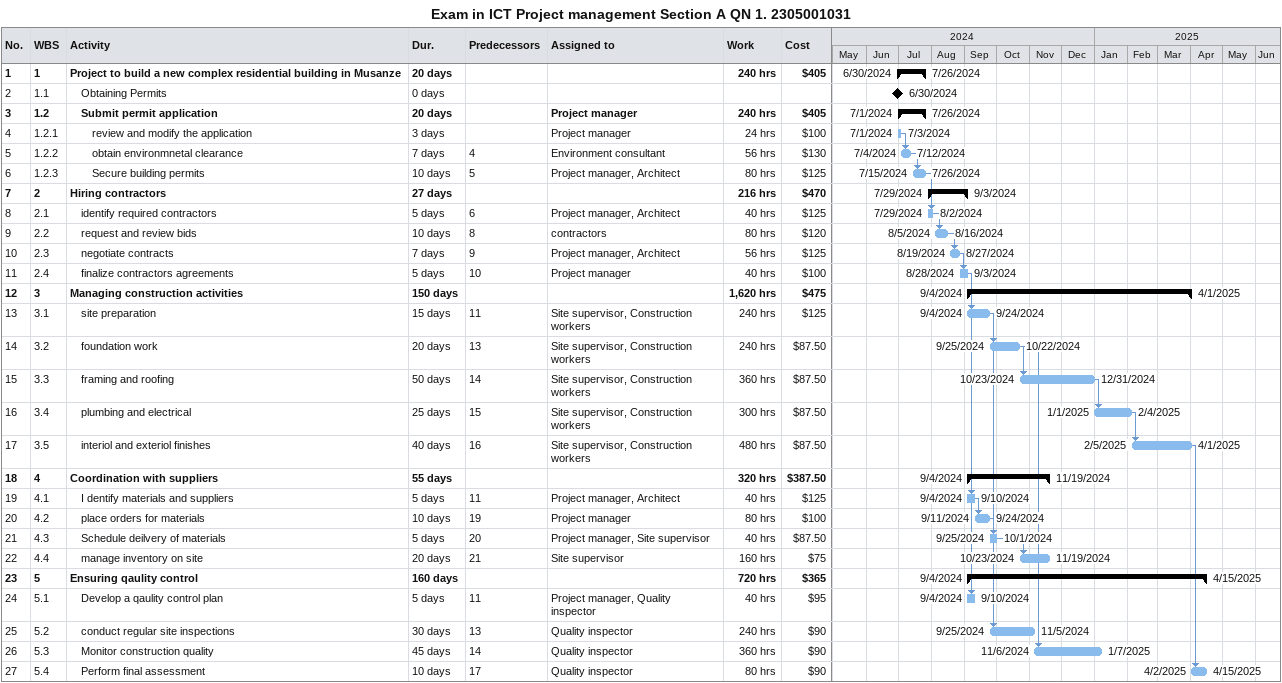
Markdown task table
Exam in ICT Project management Section A QN 1. 2305001031

| ID | WBS | Task | Duration | Start | Finish | Predecessors | Resources | Work (h) | Cost ($) |
|---|---|---|---|---|---|---|---|---|---|
| 1 | 1 | **Project to build a new complex residential building in Musanze** | 20d | 2024-06-30 | 2024-07-26 |  |  | 240 | 405 |
| 2 | 1.1 | Obtaining Permits | 0d | 2024-06-30 | 2024-06-30 |  |  |  |  |
| 3 | 1.2 | **Submit permit application** | 20d | 2024-07-01 | 2024-07-26 |  | Project manager | 240 | 405 |
| 4 | 1.2.1 | review and modify the application | 3d | 2024-07-01 | 2024-07-03 |  | Project manager | 24 | 100 |
| 5 | 1.2.2 | obtain environmnetal clearance | 7d | 2024-07-04 | 2024-07-12 | 4 | Environment consultant | 56 | 130 |
| 6 | 1.2.3 | Secure building permits | 10d | 2024-07-15 | 2024-07-26 | 5 | Project manager, Architect | 80 | 125 |
| 7 | 2 | **Hiring contractors** | 27d | 2024-07-29 | 2024-09-03 |  |  | 216 | 470 |
| 8 | 2.1 | identify required contractors | 5d | 2024-07-29 | 2024-08-02 | 6 | Project manager, Architect | 40 | 125 |
| 9 | 2.2 | request and review bids | 10d | 2024-08-05 | 2024-08-16 | 8 | contractors | 80 | 120 |
| 10 | 2.3 | negotiate contracts | 7d | 2024-08-19 | 2024-08-27 | 9 | Project manager, Architect | 56 | 125 |
| 11 | 2.4 | finalize contractors agreements | 5d | 2024-08-28 | 2024-09-03 | 10 | Project manager | 40 | 100 |
| 12 | 3 | **Managing construction activities** | 150d | 2024-09-04 | 2025-04-01 |  |  | 1620 | 475 |
| 13 | 3.1 | site preparation | 15d | 2024-09-04 | 2024-09-24 | 11 | Site supervisor, Construction workers | 240 | 125 |
| 14 | 3.2 | foundation work | 20d | 2024-09-25 | 2024-10-22 | 13 | Site supervisor, Construction workers | 240 | 87.50 |
| 15 | 3.3 | framing and roofing | 50d | 2024-10-23 | 2024-12-31 | 14 | Site supervisor, Construction workers | 360 | 87.50 |
| 16 | 3.4 | plumbing and electrical | 25d | 2025-01-01 | 2025-02-04 | 15 | Site supervisor, Construction workers | 300 | 87.50 |
| 17 | 3.5 | interiol and exteriol finishes | 40d | 2025-02-05 | 2025-04-01 | 16 | Site supervisor, Construction workers | 480 | 87.50 |
| 18 | 4 | **Coordination with suppliers** | 55d | 2024-09-04 | 2024-11-19 |  |  | 320 | 387.50 |
| 19 | 4.1 | I dentify materials and suppliers | 5d | 2024-09-04 | 2024-09-10 | 11 | Project manager, Architect | 40 | 125 |
| 20 | 4.2 | place orders for materials | 10d | 2024-09-11 | 2024-09-24 | 19 | Project manager | 80 | 100 |
| 21 | 4.3 | Schedule deilvery of materials | 5d | 2024-09-25 | 2024-10-01 | 20 | Project manager, Site supervisor | 40 | 87.50 |
| 22 | 4.4 | manage inventory on site | 20d | 2024-10-23 | 2024-11-19 | 21 | Site supervisor | 160 | 75 |
| 23 | 5 | **Ensuring qaulity control** | 160d | 2024-09-04 | 2025-04-15 |  |  | 720 | 365 |
| 24 | 5.1 | Develop a qaulity control plan | 5d | 2024-09-04 | 2024-09-10 | 11 | Project manager, Quality inspector | 40 | 95 |
| 25 | 5.2 | conduct regular site inspections | 30d | 2024-09-25 | 2024-11-05 | 13 | Quality inspector | 240 | 90 |
| 26 | 5.3 | Monitor construction quality | 45d | 2024-11-06 | 2025-01-07 | 14 | Quality inspector | 360 | 90 |
| 27 | 5.4 | Perform final assessment | 10d | 2025-04-02 | 2025-04-15 | 17 | Quality inspector | 80 | 90 |
